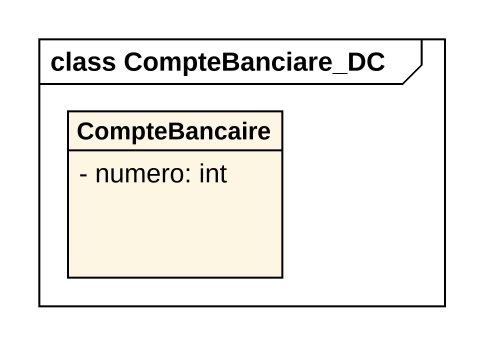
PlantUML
@startuml
mainframe class CompteBanciare_DC
hide circle
hide empty members
skinparam classAttributeIconSize 0
class CompteBancaire {
  - numero: int
}
@enduml
